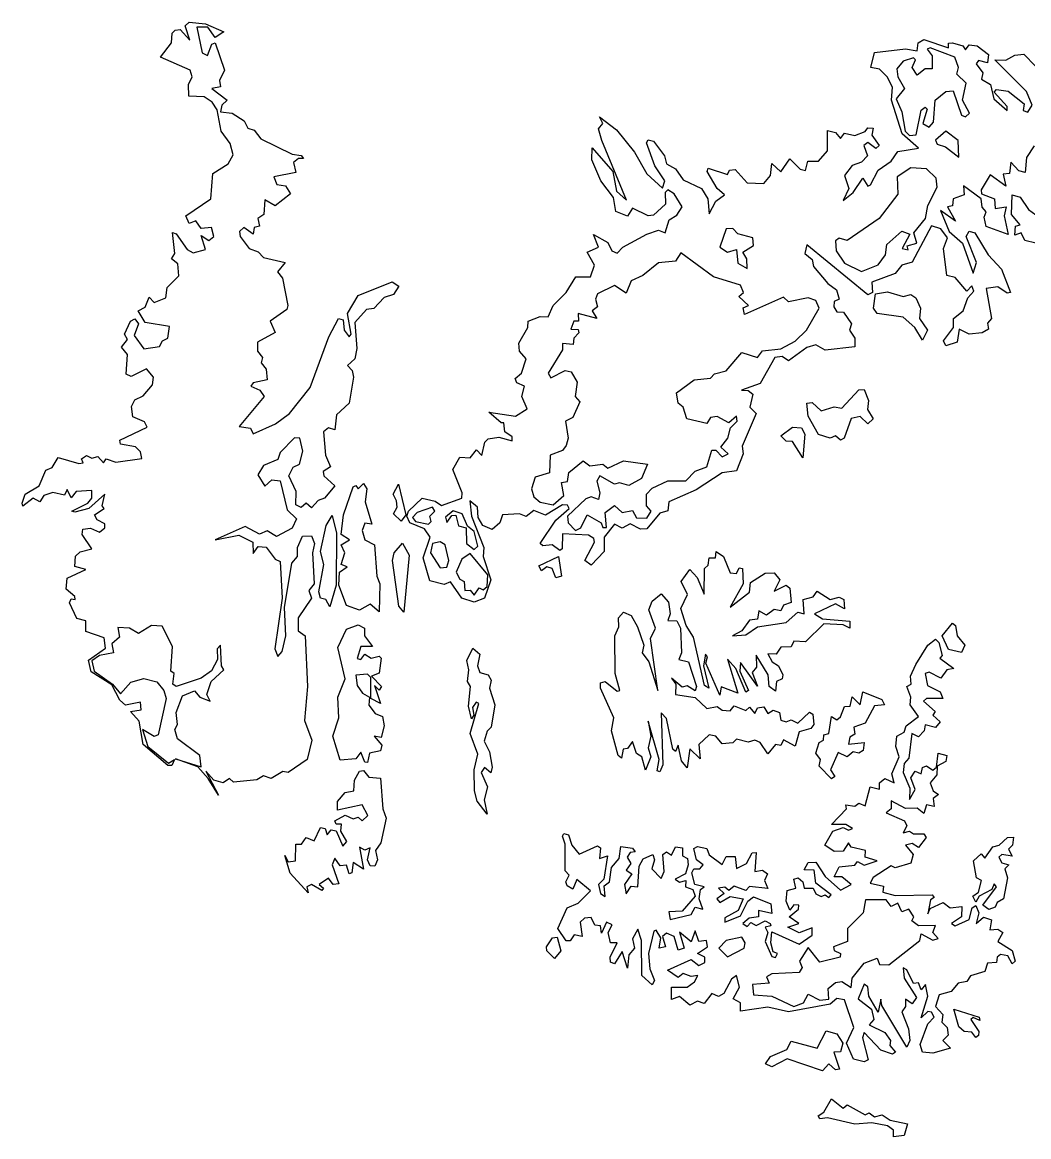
# Model space of a CAD drawing. Header units: millimetres. Extents: x 37 to 448, y 96 to 400.
# Drawn here: x 36.6 to 230.2, y 96.4 to 310.6 of the extents above; entities that cross this region are included whole.
import ezdxf

# ---------------------------------------------------------------- set-up
doc = ezdxf.new("R2010")
doc.units = ezdxf.units.MM
doc.layers.add('BAND_04', color=4, linetype='Continuous')

msp = doc.modelspace()

# ---------------------------------------------------------------- linework, layer by layer
at = {"layer": 'BAND_04'}
for points in [[(70.75, 169.63), (66.5, 172.82), (65.95, 174.62), (66.45, 175.62), (66.21, 177.88), (67.46, 181.12), (69.75, 182.07), (70.79, 180.88), (72.75, 180.12), (72.14, 181.38), (72.94, 183.88), (75.42, 186.12), (74.92, 186.88), (74.75, 190.87), (74.09, 190.12), (74.2, 188.12), (73, 185.95), (71, 184.54), (66.25, 182.92), (65.6, 183.38), (65.83, 185.38), (65.18, 185.88), (65.53, 190.62), (63.5, 194.52), (61.5, 194.62), (59, 193.12), (57.25, 194.1), (55, 194.27), (55.31, 192.38), (53.82, 191.12), (54.16, 189.38), (51.45, 188.88), (50, 187.84), (50.47, 185.88), (53.96, 183.38), (55.5, 181.5), (57.5, 183.76), (60, 184.46), (62.5, 183.82), (63.87, 182.12), (64.3, 180.62), (62.75, 173.62), (62, 173.28), (59.75, 174.62), (60.75, 171.38), (64.75, 168.17), (65.88, 168.86), (65.38, 167.75), (64.62, 167.75), (59.88, 171.75), (59.12, 176.25), (57.47, 178.12), (59.5, 178.43), (59.38, 179.88), (56.5, 179.34), (55.38, 180.25), (53.88, 183.25), (49.88, 185.75), (49.38, 188), (52.62, 190.25), (52.38, 192.25), (48.88, 193.5), (48.88, 195.5), (47.12, 196), (45.74, 199), (46, 199.74), (46.8, 199.62), (46.75, 200.22), (45.08, 201.62), (45.25, 203.71), (48.83, 205.38), (46.75, 205.97), (46.88, 207.93), (47.75, 208.78), (50.02, 209.38), (48.17, 212.12), (48.28, 213.12), (49.75, 213.34), (51.5, 212.56), (52.53, 213.38), (52.5, 214.16), (51, 214.93), (50.53, 215.88), (52.38, 217.12), (52.02, 217.62), (52.51, 219.88), (49.4, 217.12), (46.75, 216.41), (46.16, 216.62), (49.25, 218.12), (50.01, 219.12), (50, 220.57), (47, 220.39), (46, 219.2), (45.25, 220.8), (44.75, 219.69), (42.5, 220.19), (40.75, 219.62), (40, 218.43), (38.75, 219.11), (36.75, 217.58), (36.63, 218.12), (37.21, 219.88), (39.88, 221.5), (41.18, 224.5), (42.38, 225), (43.5, 226.9), (47.5, 225.77), (48.36, 225.88), (48, 226.66), (49, 227.3), (50, 226.81), (51.18, 227.12), (52.25, 225.9), (52.75, 226.66), (54.62, 226), (59.62, 226.75), (59.38, 228), (58.38, 229), (55.53, 229.5), (55.38, 230.25), (60.62, 232.75), (60.12, 233.75), (57.88, 234.76), (57.62, 236.75), (58.28, 238), (59.88, 238.75), (61.68, 240.88), (61.89, 242.38), (60.5, 243.95), (57.57, 242.5), (56.62, 242.91), (56.88, 246.75), (55.72, 248.12), (56.87, 249.62), (56.26, 250.62), (57.47, 253.12), (58.25, 253.55), (58.98, 252.62), (58.17, 250.38), (60, 247.82), (63, 248.25), (63.58, 249.38), (64.65, 249.88), (64.96, 252.12), (60.25, 252.89), (58.92, 255.12), (60.25, 255.8), (61, 257.71), (62, 256.72), (64.25, 257.64), (64.47, 259.62), (66.75, 261.85), (66.55, 264.12), (65.3, 265.12), (65.94, 266.12), (65.5, 270.17), (66.25, 269.91), (68.31, 266.88), (69.5, 266.24), (71.86, 266.88), (71, 269.58), (72.5, 268.65), (73.46, 269.38), (73.04, 271.12), (71, 270.92), (70, 272.4), (68.75, 271.93), (68.11, 273.38), (72.92, 276.62), (73.25, 281.49), (76.21, 283.38), (77.16, 285.12), (76.62, 287.25), (74.89, 289.62), (74.12, 293.75), (73.12, 295.25), (71.62, 296.25), (68.63, 296.38), (68.61, 298.62), (69.31, 300.12), (68.92, 301.38), (63.23, 303.88), (65.34, 306.62), (65.45, 308.5), (66, 309.06), (67, 309.21), (68.82, 307.12), (67.96, 309.88), (68.75, 310.57), (71.88, 310.25), (75.38, 308.75), (73.75, 307.65), (72.34, 309.62), (70.22, 309.62), (71.25, 304.73), (72.25, 304.22), (73.11, 306.38), (73.75, 306.6), (75.52, 301.38), (74.54, 299.38), (74.75, 298.2), (73.07, 297.88), (76, 295.58), (75, 294.62), (74.75, 293.34), (77, 293.13), (79.27, 291.62), (80, 290.25), (81.25, 289.86), (82.5, 288.2), (88.5, 285.23), (90.25, 285), (90.68, 284.38), (89.75, 284.41), (88.81, 283.62), (89.25, 281.69), (84.98, 280.88), (85.57, 279.38), (87.25, 279.11), (88.19, 277.62), (85.25, 275.31), (83.25, 276.47), (83.11, 273.62), (81.92, 272.88), (82.26, 271.38), (81.25, 271.12), (81, 269.86), (79.25, 271.1), (78.41, 270.38), (78.5, 269.42), (80.25, 267.11), (82, 266.47), (83, 265.34), (87.18, 264.38), (85.69, 262.62), (86.65, 261.38), (87.71, 256.12), (87.5, 255.37), (84.3, 253.12), (85.25, 250.97), (81.88, 249.12), (81.84, 247.38), (82.81, 246.12), (82.55, 245.12), (83.55, 243.88), (83.69, 241.88), (81, 241.27), (80.59, 240.62), (82.29, 239.88), (83.16, 238.62), (78.33, 232.88), (80.5, 232.57), (81, 231.49), (85.3, 233.38), (88, 235.41), (92.01, 240.38), (95.58, 250.12), (97.42, 253.62), (98.31, 253.38), (98.55, 251.38), (99.5, 250.09), (99.9, 250.62), (99.18, 254.62), (101.25, 258.06), (107.75, 260.71), (109.02, 259.88), (108, 258.25), (106.25, 257.65), (104.25, 255.54), (102.84, 255.38), (100.57, 252.88), (100.98, 247.88), (100.59, 245.88), (99.16, 244.62), (100.1, 243.62), (100.32, 242.38), (99.49, 237.38), (97.06, 235.12), (96.75, 232.26), (95.5, 232.65), (94.56, 231.88), (94.95, 227.38), (95.87, 225.12), (94.5, 224.21), (94.61, 223.38), (96.75, 221.51), (94.75, 219.1), (93.5, 218.67), (92.25, 217.26), (91.25, 218.12), (90.25, 217.3), (89.25, 217.81), (89.29, 220.38), (87.92, 223.38), (88.75, 225.08), (89.96, 225.62), (90.6, 228.12), (90.03, 230.62), (89, 230.68), (86.25, 227.88), (85.75, 226.54), (83, 225.4), (81.9, 223.62), (83.25, 221.4), (84.62, 222.62), (86.25, 222.44), (87.56, 216.88), (89.36, 215.12), (88.5, 213.31), (85.5, 211.71), (83.75, 212.85), (82.25, 212.16), (79.5, 213.65), (73.75, 211.12), (78.25, 211.99), (80.96, 210.62), (81, 208.49), (82, 209.81), (83.5, 209.7), (85.26, 207.38), (86.25, 206.93), (86.59, 199.88), (85.21, 190.12), (85.75, 188.7), (86.62, 189.62), (87.31, 192.62), (87.06, 198.12), (88.45, 206.62), (89.54, 207.88), (89.58, 209.62), (90.5, 211.81), (92.25, 211.86), (92.85, 210.38), (92.43, 208.62), (92.76, 202.62), (91.72, 201.38), (92.25, 199.88), (89.68, 196.12), (89.68, 193.62), (91, 192.62), (91.45, 182.88), (90.9, 176.38), (92.29, 172.62), (91.4, 168.88), (87.75, 166.38), (86.75, 166.56), (84.5, 165.25), (83, 165.74), (81.75, 164.97), (77.25, 164.54), (76.5, 165.21), (75.25, 164.41), (73.45, 164.88), (71.9, 166.62), (74.34, 162), (72.38, 165.25), (70.38, 167.5), (66.12, 169), (71, 167.46)], [(211, 290.42), (211.88, 291.38), (212.18, 295.62), (214.25, 297.28), (215.66, 297.38), (217.25, 292.71), (218, 292.38), (218.76, 293.12), (217.41, 295.62), (218.12, 298.88), (216.32, 300.62), (216.64, 301.88), (215.97, 303.88), (211.25, 305.65), (210.64, 305.38), (211.59, 304.12), (211.6, 301.62), (210.25, 301.63), (208.75, 300.44), (207.75, 301.88), (208.41, 303.38), (208, 303.75), (206, 303.07), (204.83, 301.62), (205, 300.12), (206.28, 297.88), (204.71, 295.88), (205.79, 293.38), (206.42, 289.62), (207.25, 288.83), (208.5, 288.92), (209.5, 293.71), (210.25, 294.29), (210.62, 293.88), (209.8, 291.12)], [(214.19, 286.62), (216.75, 284.62), (216.6, 287.88), (214.25, 289.62), (212.25, 287.93), (212.6, 287.12)], [(207.3, 269.88), (205.81, 267.12), (207, 266.87), (206.78, 267.62), (208.65, 268.12), (208.07, 270.12), (210.3, 272.88), (210.75, 275.38), (212.59, 278.88), (212.36, 280.62), (210.5, 282.38), (207.5, 282.61), (204.85, 280.88), (205, 277.52), (201.41, 272.88), (195.25, 268.65), (193.75, 269.08), (193, 268.54), (193.17, 266.62), (194.75, 264.26), (198, 262.66), (201.25, 263.95), (202.65, 265.88), (202.9, 267.88), (205.75, 270.45)], [(227.62, 271.38), (228.51, 271.62), (226.89, 273.62), (227, 277.41), (228.5, 276.98), (230.16, 274.62), (232.25, 273.08), (233.75, 273.7), (236.24, 273.12), (236.27, 271.38), (233.15, 270.38), (234.5, 267.28), (233.5, 266.76), (233.25, 265.58), (231.55, 268.12), (229.4, 268.62), (228.75, 270.1), (227.5, 269.66)], [(173.25, 270.93), (172, 270.87), (170.75, 267.38), (172.25, 266.4), (173.95, 266.88), (174.25, 264.26), (176, 263.22), (175.94, 265.12), (175.18, 266.38), (177.25, 267.66), (177.14, 269.12), (174.25, 269.92)], [(148.72, 216.38), (150.5, 217.7), (152, 216.38), (154, 216.76), (154.75, 215.31), (156.75, 215.29), (157.58, 216.62), (156.67, 217.62), (156.65, 219.88), (157.75, 221.05), (160.75, 222.44), (164.25, 222.43), (166, 224.27), (168.25, 225.12), (169.25, 228.36), (170, 228.34), (171.25, 227.08), (172.4, 227.62), (170.99, 228.88), (172.29, 230.62), (172.82, 232.62), (174.13, 233.88), (174, 234.89), (172.5, 233.59), (170.25, 234.78), (169, 234.6), (168.25, 233.46), (164.4, 234.38), (163.75, 236.58), (162.78, 237.38), (162.42, 239.38), (165.82, 241.88), (169, 242.18), (169.75, 243.03), (172, 243.61), (175, 247.12), (178, 246.17), (179, 247.43), (182.5, 247.83), (185.25, 249.27), (187.44, 251.38), (189.89, 255.62), (189.26, 257.12), (187.75, 257.64), (184, 256.84), (183, 257.73), (175.5, 254.44), (175.25, 255.66), (176.26, 256.12), (174.45, 257.88), (175.31, 258.62), (174.75, 260.05), (169.56, 261.62), (163.25, 266.24), (162.25, 264.65), (159, 264.31), (155.95, 261.88), (153.71, 260.88), (152.75, 258.49), (150.5, 260.01), (147.26, 258.38), (146.87, 257.38), (147.27, 255.88), (146.2, 255.12), (147.11, 253.62), (143.55, 254.62), (143.61, 253.12), (142.72, 253.12), (142.15, 251.62), (143.5, 251.53), (143.69, 250.88), (142.71, 249.88), (142.54, 248.62), (140.5, 248.82), (140.5, 247.62), (137.76, 243.12), (138.25, 242.26), (141, 243.65), (142.21, 243.38), (143.33, 241.38), (142.97, 238.62), (143.82, 237.62), (142.5, 234.62), (141.07, 233.88), (141.63, 230.62), (141.25, 229.2), (140.5, 228.25), (138.13, 227.38), (138, 223.95), (135.25, 223.13), (134.54, 220.88), (135.03, 219.38), (136.25, 218.37), (138.75, 217.85), (140.77, 219.62), (140.3, 222.12), (141.5, 222.29), (141.75, 224.02), (144.5, 226.26), (145.75, 225.35), (148.25, 225.65), (149.25, 224.87), (152.25, 226.31), (156.85, 225.62), (155.68, 222.88), (153.25, 221.52), (151.5, 222.08), (150.5, 221.77), (147.67, 223.38), (147.15, 222.38), (147.7, 220.12), (147.41, 218.88), (146, 219.34), (145, 218.96), (141.51, 215.62), (141.63, 214.38), (143, 212.92), (144.06, 213.38), (145.25, 215.88), (147.97, 214.38), (148.25, 213.5), (149, 213.47)], [(200.73, 258.38), (203, 258.75), (206, 257.86), (207.5, 258.24), (208.48, 257.62), (209.36, 255.62), (209.2, 253.62), (210.69, 251.38), (209.75, 249.47), (208.25, 251.88), (206, 253.91), (201, 254.63), (200.32, 255.62)], [(188.5, 237.48), (190.25, 235.87), (192.75, 236.69), (194.25, 236.4), (197.5, 239.92), (198.5, 239.98), (199.37, 237.88), (199.16, 236.12), (200.25, 234.34), (199.25, 233.42), (197.75, 234.79), (196, 234.44), (194.68, 230.62), (194, 230.26), (193, 231.08), (192, 230.65), (189.75, 231.36), (187.76, 234.88), (187.52, 237.38)], [(184.75, 232.77), (186.5, 232.64), (187.09, 231.38), (186.75, 226.85), (184.75, 230.03), (183.5, 230.06), (182.5, 231.12)], [(97.64, 204.88), (99.09, 205.88), (97.96, 206.38), (98.64, 208.62), (97.98, 210.12), (99.54, 211.12), (97.95, 212.12), (98.41, 215.88), (100.25, 221.27), (100.75, 221.57), (101.25, 220.9), (102.25, 221.92), (102.9, 220.88), (102.59, 218.38), (103.82, 214.12), (102.5, 214.33), (102, 212.88), (102.49, 211.12), (104.37, 210.12), (104.78, 204.12), (105.42, 202.62), (105.25, 197.27), (103.5, 198.74), (101.5, 197.59), (99, 198.5), (97.48, 202.38)], [(109, 221.83), (110.4, 215.88), (109.5, 214.7), (108, 216.12), (108.75, 217.38), (108.61, 218.62), (107.96, 219.88)], [(112.25, 214.61), (114.75, 214.09), (115.26, 214.62), (114.98, 215.62), (115.97, 216.62), (115.5, 217.35), (112.54, 216.38), (111.69, 215.38)], [(118, 215.46), (118.25, 214.42), (119.25, 215.77), (120, 215.84), (120.5, 213.76), (122.02, 213.38), (122.03, 210.38), (123.5, 209.26), (124.23, 209.88), (123.5, 212.72), (122.25, 213.73), (121.25, 216.1), (119.5, 216.69)], [(95.04, 213.88), (96.25, 215.77), (97.07, 212.38), (96.98, 202.38), (95.75, 198.24), (95.03, 199.62), (94, 199.9), (93.68, 201.12), (94.6, 206.38), (93.99, 208.88)], [(111, 208.12), (110, 197.17), (109.06, 198.38), (107.83, 207.12), (108.15, 208.62), (109.75, 210.43)], [(117, 205.71), (118.25, 205.82), (118.68, 207.12), (117.97, 210.12), (117, 210.69), (115.5, 210.42), (115.16, 208.62)], [(121.14, 207.38), (120.04, 204.88), (120.75, 203.51), (121.62, 203.12), (121.75, 201.33), (122.75, 201.45), (123.5, 200.45), (124.5, 201.86), (125.25, 201.46), (126, 202.12), (126.13, 204.38), (122.75, 208.46)], [(139.75, 207.92), (140.31, 204.12), (139.25, 203.81), (138.51, 205.62), (137.5, 205.92), (136.5, 205.13), (135.94, 206.12)], [(168.67, 182.62), (167.8, 183.12), (165.7, 192.38), (164.3, 194.62), (163.29, 197.88), (164.56, 200.62), (163.34, 203.12), (165, 205.38), (166.4, 203.88), (167.75, 200.68), (167.8, 205.62), (168.5, 206.22), (168.73, 207.62), (169.95, 207.62), (170.08, 208.88), (171.46, 207.88), (172.75, 204.78), (173.95, 204.62), (174.5, 205.74), (175.14, 205.62), (175.25, 202.61), (172.75, 198.14), (176.5, 201.07), (176.67, 202.88), (179.5, 204.69), (181.25, 204.77), (182.29, 203.38), (181.25, 201.25), (183.5, 202.41), (184.25, 201.84), (184.5, 199.08), (183, 198.56), (182.5, 197.45), (181.25, 197.72), (179.75, 196.63), (178.25, 197.46), (178, 195.84), (176.5, 195.68), (175.03, 193.62), (173.21, 192.62), (175.75, 192.85), (178, 194.37), (183.5, 195.18), (185.75, 197.18), (187, 196.87), (186.77, 199.62), (188.75, 200.12), (189.5, 201.24), (192, 199.63), (193.75, 200.09), (194.61, 199.62), (194.75, 197.86), (193, 198.77), (189.01, 196.88), (190.5, 195.94), (195.75, 195.45), (195.8, 194.12), (194.5, 194.73), (190.75, 194.96), (187.25, 191.51), (185, 191.63), (184.5, 190.54), (182.5, 190.5), (181.62, 189.12), (180, 189.16), (180.83, 187.62), (182.08, 186.88), (182.86, 185.12), (182.77, 184.38), (181.67, 183.88), (181.5, 182.04), (180.24, 182.88), (180.09, 185.12), (177.75, 188.95), (177.83, 186.62), (176.96, 185.62), (178, 182.98), (174.75, 187.51), (174.62, 185.88), (176.3, 182.12), (175.75, 181.85), (173.88, 186.38), (172.25, 188.18), (174.21, 181.62), (171, 182.85), (170.75, 181.22), (168.09, 187.38), (168.4, 188.62), (168, 189.13), (167.64, 186.88)], [(157.53, 169.38), (156.5, 166.84), (155.75, 169.4), (154.75, 170.06), (154, 172.34), (153, 171), (152.21, 170.88), (151.84, 169.12), (151.25, 169.64), (149.95, 174.38), (150.4, 176.88), (147.82, 182.62), (147.85, 183.62), (148.75, 183.89), (151, 181.99), (151.55, 182.12), (150.62, 185.38), (150.55, 192.62), (151.34, 194.38), (151.29, 196.12), (152.25, 197.18), (153.75, 196.56), (154.92, 194.38), (156.16, 190.88), (155.82, 189.38), (157.13, 187.62), (158.83, 182.12), (157.46, 192.12), (158.37, 194.12), (157.14, 197.62), (157.75, 199.28), (159.5, 200.72), (160.89, 199.12), (161.2, 196.88), (160.77, 195.62), (162.5, 195.55), (163.23, 194.12), (163.4, 189.38), (162.86, 188.12), (164.78, 187.62), (166.27, 182.88), (166, 182.1), (164.5, 183.01), (163.5, 182.79), (161.5, 184.5), (162.34, 183.38), (162.28, 181.38), (166, 180.81), (168.25, 178.69), (170.25, 179.06), (171.25, 178.33), (172.75, 178.23), (173.5, 179.17), (175.75, 178.31), (176.5, 178.92), (177.5, 177.73), (178, 178.81), (179.25, 179.02), (180, 177.72), (181, 178.33), (182.26, 177.88), (182.5, 176.45), (183.5, 176.12), (184.5, 176.48), (185.75, 175.89), (188, 177.98), (188.63, 177.62), (188.88, 175.62), (188.25, 174.83), (186, 174.18), (185.25, 171.41), (183, 172.64), (182.5, 171.6), (181.5, 171.74), (180, 169.99), (178.53, 172.12), (177.5, 172.58), (176.25, 172.19), (174, 172.8), (173.25, 172.08), (171.25, 171.86), (170, 173.35), (168.75, 173.65), (166.75, 171.78), (167, 169.01), (165, 170.9), (164.5, 167.28), (163.37, 168.62), (162.75, 171.61), (162.25, 170.41), (161.75, 170.84), (160.5, 176.73), (159.5, 177.86), (159.81, 167.88), (159.25, 166.53), (158.75, 166.7), (159.1, 168.88), (157, 176.23), (157.5, 173.38), (156.96, 171.12)], [(216.43, 192.62), (217.9, 190.88), (217.25, 189.42), (214.75, 190.01), (213.53, 192.62), (215.5, 195.09), (216.09, 194.62)], [(97.48, 176.88), (97.32, 180.88), (98.71, 184.38), (97.29, 190.38), (99, 193.94), (101.25, 194.73), (102.43, 194.12), (102.45, 192.62), (103.95, 190.62), (101.75, 190.58), (101, 188.3), (101.75, 188.09), (102.5, 189.12), (103.75, 188.34), (105.25, 188.75), (105.62, 188.38), (105.25, 185.49), (103.78, 184.88), (105.71, 182.88), (105.25, 182.23), (104.39, 183.12), (105.53, 179.62), (103.65, 180.62), (103.63, 184.62), (103, 185.29), (100.75, 185.08), (101.04, 183.12), (102.08, 181.62), (103.43, 180.88), (103.25, 179.29), (104.5, 177.71), (105.88, 177.12), (106.22, 175.38), (105.66, 173.12), (104.27, 173.38), (105.75, 171.62), (105.5, 170.52), (103.42, 170.12), (103, 168.29), (102.5, 168.36), (101.75, 170.29), (100.75, 169.02), (97.75, 168.72), (96.34, 173.38)], [(193.25, 122.93), (192, 121.85), (184, 120.38), (180, 121.25), (174.75, 120.52), (174.76, 122.12), (173.32, 122.88), (174.58, 125.12), (174, 127.38), (173, 126.65), (171.53, 123.88), (170.5, 123.34), (169.25, 123.9), (167.75, 121.96), (166.5, 122.45), (165, 121.67), (163, 123.32), (161.5, 122.77), (161.5, 125.09), (164.5, 125.11), (165.92, 126.12), (166.52, 127.38), (165.25, 127.14), (163.75, 127.73), (162.75, 127), (160.7, 128.38), (165.25, 130.44), (166.75, 129.26), (167.86, 129.88), (167.9, 130.88), (166.51, 131.62), (168.43, 132.88), (168.18, 134.12), (166.75, 133.89), (166, 135.96), (165.25, 133.83), (163, 135.67), (163.9, 132.62), (162.75, 132.25), (161.97, 134.88), (160.5, 135.49), (159.77, 134.88), (160.34, 132.88), (159.1, 132.62), (159.44, 134.62), (158.5, 136.1), (158.06, 135.88), (157.08, 131.62), (157.34, 128.62), (158.23, 126.38), (157.75, 125.55), (155.78, 127.38), (155.69, 134.12), (155, 136.25), (153.98, 134.38), (154.34, 132.62), (153.25, 131.31), (153, 128.79), (152, 131.95), (150.5, 129.62), (149.75, 129.9), (149.68, 130.88), (151.06, 133.62), (149.75, 133.65), (149.33, 135.62), (150.05, 137.12), (149, 137.63), (148, 135.48), (147.84, 136.88), (146.75, 137.04), (146, 138.49), (144.75, 138.4), (143.91, 137.62), (144.29, 134.88), (142.75, 135.16), (142, 134.02), (141.25, 134), (139.64, 136.38), (141.4, 140.38), (143.5, 141.25), (145.92, 143.62), (143.25, 145.8), (142.5, 143.93), (141.41, 144.62), (141.16, 145.38), (141.8, 146.62), (141, 147.51), (141.01, 152.62), (140.5, 154.16), (140.75, 154.67), (141.69, 154.38), (142.33, 152.38), (143.75, 150.69), (147.25, 152.31), (147.85, 151.88), (147.61, 149.88), (149.17, 150.38), (148.44, 145.88), (147.42, 144.88), (147.8, 143.12), (148.75, 142.54), (148.56, 144.62), (149.55, 145.38), (149.91, 148.12), (151.4, 149.88), (151.75, 152.18), (154, 151.83), (154.47, 151.12), (153.5, 151), (152.95, 150.12), (153.68, 148.88), (152.75, 147.6), (153.87, 146.88), (152.45, 144.88), (152.75, 143.04), (153.75, 144.5), (154.98, 144.38), (155.29, 148.38), (156, 149.76), (157.9, 150.62), (158.24, 149.62), (157.68, 147.88), (159.5, 146), (160.05, 147.38), (159.83, 150.62), (160.5, 151.16), (161.5, 150.52), (162.25, 152.1), (163.57, 151.88), (163.57, 150.38), (164.53, 149.88), (164.66, 148.62), (164.14, 146.88), (162.21, 145.88), (163, 145.3), (164.25, 145.62), (164.15, 144.38), (165.55, 143.88), (166.04, 142.62), (163.5, 139.74), (160.96, 139.62), (161.25, 138.15), (165.25, 139.1), (166, 140.52), (167.51, 140.12), (166.81, 142.12), (167.05, 143.88), (167.74, 144.38), (165.99, 144.88), (165.41, 147.12), (165.75, 147.85), (166.9, 147.88), (167.57, 148.62), (166.26, 149.62), (165.75, 151.75), (166.5, 152.14), (168.25, 151.76), (168.75, 150.53), (171.25, 148.68), (172, 150.21), (173.75, 150.21), (174, 147.95), (175.88, 148.88), (177, 150.93), (177.75, 151), (177.49, 147.38), (179, 147.6), (179.93, 146.88), (179.39, 145.62), (180, 144.11), (176.5, 144.45), (175.75, 143.69), (173.5, 144.53), (172.5, 143.73), (171.75, 144.32), (170.5, 144.14), (171.62, 143.12), (170.2, 142.12), (170.75, 141.42), (172.75, 142.53), (175.25, 142.12), (174.3, 139.88), (171.75, 138.45), (171.75, 137.64), (174.75, 138.86), (176.19, 141.62), (177.25, 142.45), (180.57, 141.12), (180.75, 139.28), (178.18, 139.88), (178.22, 138.62), (176.4, 138.38), (175.22, 137.38), (176, 136.78), (176.75, 137.57), (177.75, 136.95), (179.5, 137.84), (180.43, 137.38), (180.59, 136.88), (179.48, 136.62), (179.98, 135.62), (179.47, 133.88), (180.75, 130.99), (181.5, 130.84), (181.86, 131.62), (181, 131.93), (180.57, 133.62), (180.75, 135.75), (186, 133.37), (188.52, 135.12), (188.5, 136.5), (186, 135.57), (183.88, 136.62), (185.99, 137.38), (184.09, 138.62), (185.92, 140.12), (185.98, 140.88), (185, 140.94), (184.25, 139.95), (183.55, 141.62), (183.75, 143.68), (185.41, 144.12), (184.98, 145.88), (185.84, 146.12), (186.73, 145.38), (187, 144.15), (188.75, 144.12), (189.25, 143.04), (190.25, 142.55), (191, 142.85), (191.75, 142.33), (192.16, 142.88), (189.25, 145.12), (188.92, 147.62), (187, 147.69), (187.75, 149.11), (189.21, 149.12), (191, 146.38), (194, 143.75), (196.03, 144.88), (194.25, 146.32), (192.75, 146.35), (193.75, 148.27), (196.75, 148.56), (197.25, 149.25), (198.5, 148.55), (201.03, 149.38), (198.75, 150.08), (198.79, 151.38), (196, 152.03), (195.5, 152.85), (194.5, 151.27), (192.75, 151.2), (190.97, 152.38), (192.5, 155.1), (194.5, 155.83), (195.5, 155.3), (196.28, 155.62), (195, 156.38), (192.28, 156.38), (195.16, 159.38), (195, 160.17), (196.75, 159.9), (197.5, 160.46), (198.75, 159.96), (199.67, 163.62), (201.5, 163.16), (201.5, 164.38), (202.5, 165.23), (204.33, 164.38), (203.86, 166.12), (205.29, 169.38), (204.65, 171.38), (204.84, 173.38), (206.25, 174.12), (206.61, 175.38), (208.96, 177.12), (207.4, 179.38), (207.52, 180.88), (206.72, 182.88), (207.57, 183.38), (207.42, 184.88), (208.44, 187.12), (210.79, 190.88), (212.25, 191.99), (212.92, 191.38), (213.56, 188.88), (213.08, 188.38), (215.78, 186.38), (214.46, 186.12), (213.25, 184.49), (211, 185.65), (210.26, 185.38), (210.72, 183.12), (213.13, 181.88), (213.68, 180.62), (210.5, 180.58), (209.91, 180.12), (212.19, 178.12), (211.73, 177.38), (213.16, 176.12), (212.25, 175.06), (210.25, 175.56), (210.05, 174.38), (209, 173.23), (207.7, 173.88), (207.09, 169.12), (206.2, 168.12), (206.02, 166.38), (207.32, 163.38), (207.25, 161.18), (208.34, 163.12), (207.5, 165.38), (208.32, 166.62), (209.5, 166.15), (209.75, 167.33), (210.5, 167.66), (211.75, 166.8), (212.43, 167.38), (212.75, 170.08), (214.41, 169.62), (214.25, 168.51), (212.56, 167.62), (212.5, 165.92), (211.21, 164.38), (211.83, 162.88), (212.84, 162.12), (211.81, 161.38), (212, 159.83), (210.5, 160.16), (210, 158.52), (208.75, 159.54), (206.5, 159.44), (203.75, 160.95), (203.74, 159.38), (202.76, 158.62), (206.29, 157.12), (206.74, 156.12), (206, 154.76), (207.25, 155.12), (208, 154.56), (210, 154.59), (210.43, 153.88), (209, 151.94), (207.75, 152.76), (206.49, 152.38), (207.97, 150.62), (207.5, 148.98), (204.5, 148.04), (203.75, 148.42), (200.25, 146.17), (199.68, 145.12), (202.25, 144.56), (202.11, 143.38), (204.5, 142.75), (211.61, 142.88), (212.01, 142.38), (211.27, 141.88), (210.75, 139.19), (211.25, 140.27), (213.75, 141.39), (215.07, 140.38), (217.34, 140.62), (217.25, 138.61), (215.35, 137.38), (216, 136.93), (218.73, 138.12), (219.28, 140.38), (220, 140.82), (220.59, 139.38), (220.05, 137.38), (221.5, 138.58), (223, 138.04), (222.67, 136.12), (224.25, 136.29), (225.17, 135.62), (224.26, 133.88), (227, 132.15), (227.6, 130.12), (227, 129.59), (226.13, 131.12), (224.75, 131.37), (224.08, 130.88), (224, 129.88), (222.25, 129.75), (221.75, 128.15), (219, 127.28), (218.25, 126.23), (216.61, 125.88), (215.25, 124.27), (212.97, 123.62), (212.25, 121.38), (213.64, 119.88), (213.46, 118.38), (214.5, 117.38), (214.66, 115.88), (213.67, 114.88), (215.14, 113.38), (211.75, 112.41), (209.75, 112.63), (209.27, 114.12), (210.75, 118.05), (211.99, 119.38), (211.5, 120.33), (210.75, 120.41), (209.5, 119.23), (210.78, 123.38), (210.3, 125.62), (209.5, 124.6), (209, 125.97), (208, 125.85), (206.75, 128.45), (206, 128.83), (206.23, 126.88), (208.59, 123.12), (207.75, 121.94), (206.5, 122.83), (206.48, 121.38), (205.8, 120.38), (207.08, 117.12), (207.33, 114.88), (206.75, 113.61), (201.91, 121.62), (201.75, 122.82), (201.25, 120.34), (199.41, 123.38), (199.25, 125.21), (198.5, 125.7), (197.36, 122.88), (199.95, 120.88), (200.37, 118.88), (199.46, 117.88), (202.5, 116.39), (203.59, 114.88), (203.44, 113.88), (204.57, 112.62), (204, 112.26), (201.75, 113.04), (198.5, 116.38), (198.19, 115.38), (199.31, 111.12), (198.5, 110.74), (196.5, 111.29), (195.16, 114.38), (196.52, 117.38), (194.75, 122.66)], [(122.77, 173.88), (124.4, 179.62), (123.92, 179.88), (123.18, 178.88), (123.47, 177.38), (123, 176.72), (122.43, 179.12), (122.82, 182.88), (122.22, 183.88), (122.52, 186.12), (122.09, 187.88), (123.25, 190.28), (124.62, 189.12), (124.14, 186.88), (124.65, 185.62), (126.21, 185.12), (126.79, 184.12), (126.5, 182.62), (127.51, 179.38), (126.81, 175.12), (126, 174.35), (125.43, 172.38), (126.46, 170.38), (127, 167.38), (126.75, 166.29), (125.5, 167.31), (124.86, 166.38), (126.12, 163.62), (125.43, 161.12), (126, 158.39), (124.12, 160.88), (123.57, 162.88), (123.54, 166.88), (124.24, 169.88)], [(190.71, 172.62), (190.75, 173.65), (191.75, 173.9), (192.24, 177.12), (193.25, 176.52), (194, 177.09), (194.75, 179.06), (195.82, 179.12), (196.25, 180.9), (197.76, 179.38), (198.25, 181.86), (201.93, 180.38), (202.44, 179.38), (200.5, 179.22), (198.75, 175.85), (196.56, 175.12), (196.75, 173.72), (195.75, 173.19), (195.5, 171.8), (198.5, 172.12), (198.32, 170.62), (197.5, 170.07), (196.4, 170.38), (195.25, 169.36), (193.5, 170.24), (192.03, 166.88), (192.91, 165.62), (192.25, 165.15), (189.86, 167.62), (190.16, 168.88), (189.21, 170.12), (189.87, 172.12)], [(89.25, 152.59), (90.3, 152.62), (91.25, 153.86), (92.75, 153.22), (94, 155.83), (94.85, 155.62), (95.25, 154.37), (96, 155.37), (97, 155.15), (98.25, 152.23), (99.05, 153.12), (97.87, 155.12), (98, 156.43), (97, 156.43), (96.74, 157.12), (98.75, 158.15), (100.25, 157.45), (101.25, 157.78), (102, 157.1), (103.08, 158.12), (102, 160.18), (97.25, 159.11), (97.25, 160.81), (98.75, 162.52), (100.38, 162.88), (100.53, 164.88), (101.5, 166.63), (102.25, 166.79), (103.25, 165.45), (105.5, 165.3), (105.96, 159.38), (106.6, 157.62), (105.58, 152.88), (104.57, 151.38), (104.93, 149.62), (104.45, 148.38), (103.5, 148.43), (103.04, 149.62), (103.52, 151.88), (102.5, 151.44), (101.5, 152.03), (102.25, 147.8), (100.25, 149.09), (99.99, 147.12), (99.5, 146.88), (99, 148.58), (97.75, 148.46), (96.75, 149.93), (96.21, 148.62), (97.5, 144.99), (96.43, 144.88), (95.5, 146.06), (93.73, 144.88), (94.54, 144.12), (94.25, 143.69), (92.25, 144.83), (91.33, 144.38), (91.6, 143.25), (88.12, 147), (87.12, 150.43), (87.75, 149.24), (89.16, 149.38)], [(220, 141.44), (219.41, 142.62), (220.49, 143.38), (221.12, 145.62), (220.15, 146.12), (219.57, 149.38), (221, 150.73), (221.75, 149.9), (223.25, 152.1), (224.5, 152.43), (226.11, 153.88), (227.25, 153.94), (227.05, 152.38), (226.27, 151.62), (227, 150.3), (225, 150.6), (224.42, 150.12), (225, 149.04), (226.37, 148.62), (225.58, 147.88), (226.11, 146.12), (225.35, 142.12), (224.1, 141.38), (223.75, 140.47), (222.5, 140.02), (221.35, 140.88), (223.97, 144.38), (223.5, 144.98), (223.07, 143.88), (220.63, 142.62)], [(193, 126.02), (194.25, 126.18), (196, 125.06), (196.25, 126.88), (198.5, 129.75), (201, 130.67), (201.5, 129.5), (203.25, 129.44), (209.25, 134.08), (209.5, 135.36), (211.75, 134.17), (212.75, 134.45), (211.71, 135.62), (212.25, 136.99), (209, 136.91), (207.7, 137.88), (208.05, 138.62), (207.13, 140.12), (205.75, 139.61), (205, 141.25), (203.75, 140.6), (202.75, 141.9), (198.76, 141.88), (198.34, 139.38), (195.31, 136.38), (195.33, 133.88), (192.64, 132.88), (192.75, 132.18), (193.95, 131.62), (193.93, 130.88), (190, 129.93), (187.75, 132.72), (186.1, 130.12), (186.59, 128.88), (186, 127.95), (180.75, 127.68), (179.74, 127.12), (180.29, 125.88), (177.03, 125.62), (177.25, 123.66), (180.75, 123.36), (185, 121.38), (186.88, 122.12), (187.75, 123.79), (190.03, 122.62), (191.75, 122.8), (191.61, 124.88)], [(139.5, 134.71), (140.21, 132.12), (139, 130.61), (137.5, 132.07), (137.44, 132.88), (138.61, 134.62)], [(170.6, 132.62), (172.25, 130.96), (175.44, 132.62), (175.66, 133.62), (175, 134.7), (172, 134.06)], [(220.75, 118.73), (219.5, 119.26), (219.07, 118.88), (220.6, 116.62), (220.5, 115.8), (220, 115.47), (219.25, 116.46), (217.75, 116.6), (216.75, 117.52), (215.75, 120.9), (220.67, 119.38)], [(183.69, 113.12), (184.5, 114.75), (189.5, 113.38), (191.25, 116.75), (193.25, 116.12), (194.44, 114.38), (194, 112.67), (192.68, 112.62), (193.8, 109.38), (193, 109.21), (191.75, 110.36), (190.5, 109.04), (183.75, 111.35), (180.75, 109.8), (179.54, 110.38), (180.5, 111.78)], [(196.75, 98.77), (191.5, 100.01), (190, 99.84), (189.66, 100.38), (190.76, 101.12), (192.25, 103.68), (194.5, 101.85), (195.25, 102.5), (198.75, 100.59), (199.5, 100.99), (200.5, 100.2), (202, 100.59), (203.5, 99.58), (206.86, 98.88), (206.2, 96.62), (204.2, 96.38), (204.14, 97.62), (203, 98.49), (200, 99.07)]]:
    msp.add_lwpolyline(points, close=True, dxfattribs=at)
msp.add_lwpolyline([(231.25, 286.85), (229.75, 284.57), (229.5, 281.68), (228.25, 282.04), (226.75, 283.66), (226.5, 281.54), (225.29, 281.38), (225.75, 279.07), (222.75, 281.26), (221.04, 278.38), (221.12, 277.62), (223.6, 276.62), (223.75, 274.79), (225.83, 275.12), (225.47, 273.38), (226.25, 269.8), (222, 271.34), (221.63, 273.12), (222.01, 274.12), (221.25, 275.01), (221.06, 276.62), (217.62, 279.12), (217.73, 277.38), (215.63, 276.62), (215.5, 275.28), (214.56, 275.12), (216.1, 272.38), (213.24, 274.38), (214.88, 270.38), (217.45, 268.12), (219.5, 262.36), (220.12, 264.38), (218.15, 269.38), (218.75, 270.4), (219.82, 270.12), (222.37, 265.88), (224.91, 263.12), (226.68, 258.62), (226, 258.5), (224.25, 259.74), (222, 259.43), (223.04, 253.62), (222.25, 252.73), (222.43, 251.62), (221.25, 250.87), (218.75, 250.61), (216.81, 251.62), (216.39, 249.12), (214.25, 248.36), (213.76, 249.38), (215.68, 251.88), (215.71, 253.62), (217.54, 255.12), (218.45, 257.62), (219.63, 258.88), (219.25, 259.93), (218.25, 258.87), (216, 261.51), (214.41, 261.88), (213.77, 267.12), (214.53, 269.12), (213.25, 270.89), (211.5, 271.42), (207.75, 264.49), (205.75, 263.88), (204.5, 262.28), (200, 260.63), (200.16, 258.62), (199.25, 258.2), (187.5, 267.81), (187.12, 266.12), (188.5, 264.96), (188.76, 263.62), (191.56, 260.38), (193.19, 259.12), (193.72, 257.38), (192.75, 256.9), (192.67, 255.88), (193.25, 254.91), (194.54, 254.88), (196.07, 252.62), (195.7, 251.38), (196.72, 249.88), (196.75, 248.17), (191, 247.57), (189.25, 248.59), (187.5, 248.05), (184, 245.51), (182.75, 246.33), (181.32, 246.12), (178.56, 241.12), (174.91, 239.88), (176.25, 239.83), (177.12, 239.12), (176.57, 236.62), (177.75, 235.38), (175.07, 229.12), (175.27, 227.62), (173.99, 224.38), (171.25, 223.95), (166.25, 220.72), (160.96, 218.38), (160.75, 216.7), (159.25, 216.22), (156.75, 213.21), (155.5, 213.13), (153.5, 214.18), (152, 213.36), (150.5, 214.1), (148.5, 211.62), (148.54, 208.88), (146, 206.25), (144.8, 207.12), (146.67, 210.62), (146.56, 211.38), (145.5, 211.98), (140.5, 212.23), (140.46, 209.38), (140, 209.02), (138.51, 210.12), (136.75, 209.93), (136.21, 210.38), (139.24, 214.88), (141.81, 217.12), (141.5, 217.77), (140.5, 217.8), (137.25, 215.83), (135, 216.75), (133.5, 215.6), (132.25, 216.07), (129, 215.9), (128.46, 214.38), (127, 213.09), (125.2, 213.88), (124.31, 215.38), (124.17, 217.38), (122.69, 218.62), (123, 215.62), (125.36, 209.62), (125.25, 207.88), (126.76, 203.38), (125.5, 199.9), (123.5, 199.13), (121.17, 199.88), (119, 203), (117.75, 202.5), (115, 203.2), (113.72, 207.62), (115.05, 211.62), (114, 213.21), (111.16, 214.38), (110.58, 215.62), (110.92, 216.62), (113.5, 219.08), (116, 218.56), (117.25, 217.69), (121.13, 219.12), (121.22, 220.12), (119.42, 224.62), (120.75, 227), (122.75, 226.89), (124, 228.37), (125, 227.29), (125.61, 229.88), (126.25, 230.48), (128.25, 230.83), (130.83, 230.12), (130.84, 230.88), (129.42, 231.88), (129.25, 233.57), (128.75, 233.59), (126.38, 235.62), (131.5, 234.88), (133.75, 236.28), (132.67, 238.62), (133.2, 240.62), (131.75, 241.28), (131.42, 242.12), (132.63, 243.12), (133.5, 245.88), (132.23, 247.38), (132.09, 248.88), (133.82, 251.88), (133.9, 253.12), (136.25, 254.05), (137.75, 253.99), (138.7, 256.12), (141.25, 258.62), (143.09, 261.62), (145.91, 261.62), (146.66, 263.88), (145.29, 266.38), (147.46, 267.38), (146.5, 269.8), (149.25, 268.22), (150, 266.62), (151, 266.21), (152.13, 267.38), (156.75, 269.87), (159, 270.59), (160.25, 270.12), (161, 272.62), (162.5, 273.52), (163.52, 275.12), (162.01, 277.62), (160.75, 278.39), (160.25, 277.88), (160.32, 275.62), (158, 273.48), (157, 273.39), (154, 274.84), (153, 273.28), (150.75, 274.19), (150.33, 276.88), (147.88, 280.12), (146.16, 284.12), (146.25, 286.44), (150.2, 281.88), (150.89, 278.12), (152.83, 276.38), (148.06, 287.88), (147.41, 290.12), (148.27, 291.12), (147.62, 292.38), (150.88, 289.88), (154.36, 285.62), (156.75, 281.43), (159.75, 278.72), (160.17, 280.12), (158.25, 282.98), (156.66, 287.38), (157, 287.96), (158, 287.72), (160.13, 284.88), (160.5, 283.35), (162.25, 282.42), (163.75, 280.27), (167.28, 278.62), (168.45, 276.62), (168.75, 273.77), (170, 276.2), (171.7, 277.38), (170.27, 278.62), (168.34, 281.88), (168.5, 282.52), (172.25, 281.32), (172.63, 282.12), (173.75, 282.28), (176, 279.72), (179.25, 279.58), (180.51, 281.12), (180.75, 283.44), (182.5, 281.85), (184.25, 284.35), (186.25, 282.36), (187.25, 282.11), (187.69, 283.88), (189.75, 283.87), (191.51, 285.88), (191.5, 289.77), (193, 289.41), (194, 288.24), (194.75, 289.29), (196.75, 288.84), (198.75, 289.57), (199.25, 290.31), (200.25, 290.2), (199.99, 288.88), (201.4, 286.88), (200.75, 286.32), (199.25, 287.5), (198.45, 286.88), (199.15, 284.88), (198, 283.67), (196.25, 283.02), (194.73, 281.12), (195.58, 278.62), (194.5, 276.35), (196.43, 277.88), (198.25, 280.6), (199.25, 279.09), (199.75, 279.33), (201.25, 282.14), (203.75, 283.88), (205, 285.77), (209.01, 286.38), (205.85, 289.12), (203.79, 295.62), (203.97, 298.12), (202.96, 300.12), (201.5, 301.55), (199.8, 301.88), (200.5, 304.76), (206.5, 305.48), (208.75, 305.1), (208.94, 306.62), (210, 307.26), (214.75, 305.65), (214.75, 306.58), (215.5, 306.63), (217.5, 306.05), (218, 305.25), (218.75, 306.25), (220.25, 306.02), (222.47, 304.38), (222.25, 302.8), (220.5, 303.2), (220.06, 302.62), (221.33, 300.88), (221.11, 299.62), (222.83, 298.62), (223.48, 295.88), (226, 293.62), (226.06, 294.38), (223.55, 297.12), (224, 297.65), (226.25, 297.36), (229.27, 294.88), (229.08, 293.62), (230, 293.28), (230.82, 294.62), (229.75, 297.26), (223.64, 303.38), (225.75, 303.32), (227.5, 304.28), (229.25, 304.43), (231.48, 302.12)], dxfattribs=at)

doc.saveas('drawing.dxf')
